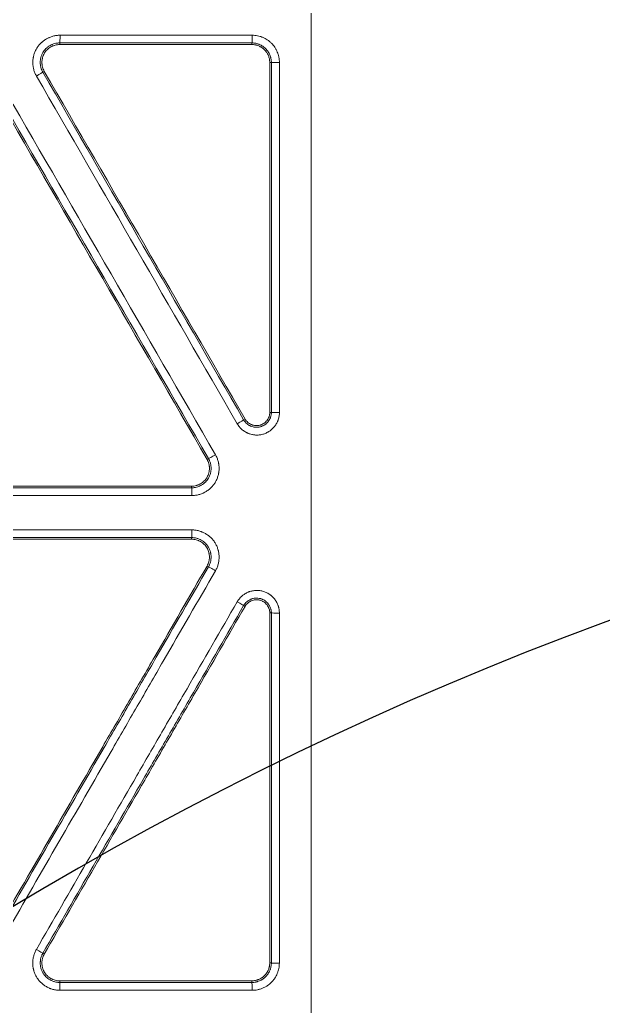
# Model space of a CAD drawing. Header units: inches. Extents: x 405346 to 489838, y -25612 to 14934.
# Drawn here: x 467474 to 467509.7, y 4109.3 to 4169.8 of the extents above; entities that cross this region are included whole.
import ezdxf

# ---------------------------------------------------------------- set-up
doc = ezdxf.new("R2010")
doc.units = ezdxf.units.IN
doc.header["$LTSCALE"] = 200
doc.header["$MEASUREMENT"] = 0
doc.linetypes.add('DH-HID2', pattern=[1.2, 0.8, -0.4])
doc.layers.add('FU-FURM', color=251, linetype='DH-HID2')
doc.layers.add('SS-EQ', color=2, linetype='Continuous', lineweight=20)

# ---------------------------------------------------------------- blocks, each defined once
blk = doc.blocks.new('FLLLL')
at = {"layer": 'FU-FURM'}
for centre, radius, start, end in [((467631.305, 3335.773), 213.601, 91.35671, 179.233), ((467638.62, 3329.457), 194.252, 91.35653, 179.23304)]:
    blk.add_arc(centre, radius, start, end, dxfattribs=at)
blk = doc.blocks.new('4way무풍')
at = {"layer": 'SS-EQ'}
for p, q in [((232.19, -153.066), (232.19, -153.166)), ((243.959, -153.166), (243.958, -153.066)), ((245.152, -154.261), (245.053, -154.261)), ((231.242, -154.808), (231.155, -154.858)), ((245.053, -175.705), (245.152, -175.705)), ((243.454, -176.161), (243.541, -176.111)), ((241.214, -178.582), (241.3, -178.532)), ((240.266, -180.323), (240.266, -180.223)), ((240.266, -183.474), (240.266, -183.374)), ((241.3, -185.166), (241.214, -185.116)), ((243.541, -187.587), (243.454, -187.537)), ((245.152, -187.992), (245.053, -187.992)), ((231.155, -208.84), (231.242, -208.89)), ((245.053, -209.437), (245.152, -209.437)), ((232.19, -210.531), (232.19, -210.631)), ((243.958, -210.631), (243.959, -210.531))]:
    blk.add_line(p, q, dxfattribs=at)
for centre, major_axis, ratio, start_param, end_param in [((232.189, -152.593), (0, -0.474), 0.038532, 0.034933, 1.564772), ((243.958, -152.593), (0, -0.474), 0.042454, 0.034938, 1.565655), ((245.625, -154.261), (-0.474, 0), 0.00511, 0.035003, 1.613742), ((230.745, -155.094), (-0.41, -0.237), 0.024396, 1.600449, 3.106676), ((245.626, -175.705), (0.474, 0), 0.006352, 3.176523, 4.753649), ((243.044, -176.397), (-0.41, -0.237), 0.025856, 1.602323, 3.106674), ((241.71, -178.295), (0.41, 0.237), 0.025736, 3.176511, 4.743216), ((240.266, -180.797), (0, 0.474), 0.038791, 4.705217, 6.248166), ((240.266, -182.901), (0, -0.474), 0.038586, 0.034933, 1.563466), ((241.71, -185.402), (0.41, -0.237), 0.013084, 1.53345, 3.106683), ((243.044, -187.3), (-0.41, 0.237), 0.013244, 3.176502, 4.67477), ((245.626, -187.992), (0.474, 0), 0.007142, 3.176614, 4.752515), ((230.745, -208.603), (0.41, -0.237), 0.000144, 0.034907, 1.5382), ((245.626, -209.437), (0.474, 0), 0.012099, 3.176854, 4.747566), ((232.189, -211.104), (0, 0.474), 0.028269, 4.695752, 6.247902), ((243.958, -211.105), (0, 0.474), 0.033675, 4.699032, 6.247826)]:
    blk.add_ellipse(centre, major_axis=major_axis, ratio=ratio, start_param=start_param, end_param=end_param, dxfattribs=at)
for points, knots in [([(346.359, 0), (346.359, -27.812), (346.359, -55.624), (346.359, -97.341), (346.359, -111.247), (346.359, -139.059), (346.359, -152.965), (346.359, -180.777), (346.359, -194.683), (346.359, -222.494), (346.359, -236.4), (346.359, -257.259), (346.358, -264.212), (346.359, -272.903), (346.359, -274.641), (346.359, -277.249), (346.359, -278.118), (346.358, -279.856), (346.358, -280.725), (346.358, -282.029), (346.358, -282.463), (346.358, -283.333), (346.359, -283.767), (346.359, -284.419), (346.359, -284.636), (346.359, -285.071), (346.358, -285.288), (346.355, -285.723), (346.353, -285.94), (346.346, -286.374), (346.341, -286.592), (346.322, -287.243), (346.305, -287.678), (346.262, -288.546), (346.236, -288.98), (346.174, -289.849), (346.138, -290.283), (346.078, -290.934), (346.057, -291.151), (346.012, -291.585), (345.894, -292.666), (345.748, -293.741), (345.479, -295.45), (345.327, -296.299), (344.817, -298.834), (344.407, -300.505), (343.687, -302.982), (343.172, -304.624), (342.294, -307.059), (341.638, -308.663), (341.119, -309.858), (340.941, -310.256), (340.714, -310.751), (340.668, -310.85), (340.576, -311.047), (340.437, -311.343), (339.919, -312.422), (339.029, -314.158), (338.177, -315.66), (336.854, -317.881), (335.912, -319.32), (334.41, -321.418), (333.379, -322.796), (331.741, -324.801), (330.589, -326.095), (329.702, -327.051), (329.403, -327.366), (329.024, -327.758), (328.947, -327.836), (328.795, -327.992), (328.566, -328.224), (327.719, -329.07), (326.303, -330.412), (324.35, -332.111), (322.332, -333.722), (320.944, -334.738), (319.535, -335.724), (318.819, -336.202), (317.367, -337.13), (315.893, -338.028), (314.376, -338.866), (313.222, -339.473), (312.835, -339.671), (312.249, -339.963), (312.054, -340.059), (311.662, -340.249), (309.896, -341.094), (308.103, -341.848), (305.68, -342.75), (304.055, -343.316), (302.408, -343.813), (299.923, -344.506), (298.245, -344.898), (295.697, -345.382), (294.842, -345.525), (293.766, -345.682), (293.551, -345.712), (293.12, -345.771), (292.903, -345.799), (292.254, -345.88), (291.821, -345.929), (290.523, -346.062), (289.657, -346.132), (288.357, -346.21), (287.924, -346.232), (287.057, -346.265), (286.624, -346.277), (285.974, -346.288), (285.757, -346.291), (285.323, -346.293), (285.107, -346.294), (284.673, -346.294), (284.456, -346.294), (284.023, -346.294), (283.806, -346.293), (283.156, -346.293), (282.722, -346.293), (281.855, -346.293), (281.421, -346.293), (280.121, -346.293), (279.253, -346.294), (277.519, -346.294), (276.652, -346.294), (274.051, -346.294), (272.316, -346.294), (267.113, -346.294), (263.645, -346.293), (256.708, -346.293), (253.239, -346.294), (242.833, -346.294), (235.896, -346.294), (222.022, -346.294), (215.084, -346.294), (194.273, -346.294), (180.399, -346.294), (152.65, -346.294), (138.775, -346.294), (111.027, -346.294), (97.152, -346.294), (69.404, -346.294), (55.529, -346.294), (34.718, -346.294), (27.78, -346.294), (13.906, -346.294), (6.969, -346.294), (0.032, -346.294)], [0, 0, 0, 0, 0.125, 0.125, 0.1875, 0.1875, 0.25, 0.25, 0.3125, 0.3125, 0.375, 0.375, 0.40625, 0.40625, 0.414063, 0.414063, 0.417969, 0.417969, 0.421875, 0.421875, 0.423828, 0.423828, 0.425781, 0.425781, 0.426758, 0.426758, 0.427734, 0.427734, 0.428711, 0.428711, 0.429688, 0.429688, 0.431641, 0.431641, 0.433594, 0.433594, 0.435547, 0.435547, 0.436523, 0.436523, 0.4375, 0.441406, 0.441406, 0.445313, 0.445313, 0.453125, 0.453125, 0.457031, 0.460938, 0.464844, 0.464844, 0.466797, 0.466797, 0.467285, 0.467285, 0.467773, 0.46875, 0.472656, 0.476563, 0.476563, 0.484375, 0.484375, 0.488281, 0.492188, 0.496094, 0.496094, 0.498047, 0.498047, 0.498535, 0.498535, 0.499023, 0.5, 0.503906, 0.507813, 0.511719, 0.515625, 0.515625, 0.519531, 0.519531, 0.523438, 0.527344, 0.527344, 0.529297, 0.529297, 0.530273, 0.530273, 0.53125, 0.539063, 0.539063, 0.542969, 0.546875, 0.546875, 0.554688, 0.554688, 0.558594, 0.558594, 0.55957, 0.55957, 0.560547, 0.560547, 0.5625, 0.5625, 0.566406, 0.566406, 0.568359, 0.568359, 0.570313, 0.570313, 0.571289, 0.571289, 0.572266, 0.572266, 0.573242, 0.573242, 0.574219, 0.574219, 0.576172, 0.576172, 0.578125, 0.578125, 0.582031, 0.582031, 0.585938, 0.585938, 0.59375, 0.59375, 0.609375, 0.609375, 0.625, 0.625, 0.65625, 0.65625, 0.6875, 0.6875, 0.75, 0.75, 0.8125, 0.8125, 0.875, 0.875, 0.9375, 0.9375, 0.96875, 0.96875, 1, 1, 1, 1]), ([(0.032, -345.099), (6.961, -345.099), (13.891, -345.099), (27.75, -345.099), (34.679, -345.099), (55.467, -345.099), (69.326, -345.098), (97.044, -345.098), (110.903, -345.097), (138.621, -345.096), (152.48, -345.096), (180.197, -345.094), (194.056, -345.092), (214.845, -345.09), (221.774, -345.089), (235.633, -345.086), (242.562, -345.085), (256.421, -345.082), (263.351, -345.081), (272.013, -345.079), (273.745, -345.079), (276.343, -345.079), (277.21, -345.078), (278.942, -345.078), (279.808, -345.077), (281.107, -345.076), (281.541, -345.076), (282.407, -345.076), (282.84, -345.076), (283.706, -345.076), (284.139, -345.076), (284.789, -345.074), (285.005, -345.074), (285.438, -345.071), (285.655, -345.069), (286.304, -345.06), (286.737, -345.049), (287.602, -345.017), (288.034, -344.997), (289.33, -344.922), (290.194, -344.853), (291.488, -344.722), (291.92, -344.673), (292.566, -344.593), (292.782, -344.566), (293.212, -344.508), (294.286, -344.358), (295.351, -344.18), (297.891, -343.699), (299.563, -343.307), (302.039, -342.615), (303.679, -342.118), (305.297, -341.551), (307.709, -340.648), (309.296, -339.976), (311.056, -339.138), (311.349, -338.996), (311.641, -338.853), (311.836, -338.756), (311.933, -338.707), (312.418, -338.464), (312.803, -338.265), (313.951, -337.656), (314.704, -337.236), (316.19, -336.364), (316.921, -335.913), (318.363, -334.982), (319.073, -334.502), (320.472, -333.511), (321.849, -332.491), (323.849, -330.872), (325.784, -329.163), (327.03, -327.964), (327.795, -327.195), (327.947, -327.041), (328.25, -326.729), (328.401, -326.573), (328.849, -326.102), (329.145, -325.785), (330.019, -324.826), (331.153, -323.527), (332.763, -321.515), (333.776, -320.132), (334.759, -318.728), (335.235, -318.016), (336.157, -316.57), (336.603, -315.837), (337.465, -314.35), (338.296, -312.842), (339.065, -311.291), (339.481, -310.406), (339.527, -310.308), (339.618, -310.111), (339.754, -309.815), (340.065, -309.123), (340.322, -308.527), (340.821, -307.331), (341.451, -305.727), (342.288, -303.291), (342.776, -301.648), (343.454, -299.169), (343.836, -297.496), (344.302, -294.959), (344.439, -294.108), (344.619, -292.825), (344.702, -292.181), (344.786, -291.427), (344.82, -291.104), (344.842, -290.888), (344.853, -290.779), (344.946, -289.807), (345.01, -288.942), (345.078, -287.644), (345.096, -287.212), (345.116, -286.563), (345.122, -286.347), (345.13, -285.914), (345.133, -285.698), (345.138, -285.266), (345.139, -285.049), (345.14, -284.617), (345.14, -284.4), (345.141, -283.752), (345.141, -283.319), (345.141, -282.67), (345.141, -282.454), (345.141, -282.021), (345.141, -281.805), (345.142, -281.156), (345.142, -280.724), (345.143, -279.426), (345.143, -278.561), (345.144, -276.831), (345.144, -275.966), (345.145, -273.37), (345.145, -271.64), (345.146, -262.989), (345.148, -256.069), (345.152, -235.306), (345.154, -221.465), (345.157, -193.782), (345.159, -179.94), (345.161, -152.257), (345.161, -138.416), (345.162, -110.732), (345.163, -69.208), (345.164, -27.683), (345.164, 0)], [0, 0, 0, 0, 0.03125, 0.03125, 0.0625, 0.0625, 0.125, 0.125, 0.1875, 0.1875, 0.25, 0.25, 0.3125, 0.3125, 0.34375, 0.34375, 0.375, 0.375, 0.40625, 0.40625, 0.414063, 0.414063, 0.417969, 0.417969, 0.421875, 0.421875, 0.423828, 0.423828, 0.425781, 0.425781, 0.427734, 0.427734, 0.428711, 0.428711, 0.429688, 0.429688, 0.431641, 0.431641, 0.433594, 0.433594, 0.4375, 0.4375, 0.439453, 0.439453, 0.44043, 0.44043, 0.441406, 0.445313, 0.445313, 0.453125, 0.453125, 0.457031, 0.460938, 0.460938, 0.46875, 0.46875, 0.469727, 0.470215, 0.470215, 0.470703, 0.470703, 0.472656, 0.472656, 0.476563, 0.476563, 0.480469, 0.480469, 0.484375, 0.484375, 0.488281, 0.492188, 0.496094, 0.5, 0.5, 0.500977, 0.500977, 0.501953, 0.501953, 0.503906, 0.503906, 0.507813, 0.511719, 0.515625, 0.515625, 0.519531, 0.519531, 0.523438, 0.523438, 0.527344, 0.53125, 0.53125, 0.531738, 0.531738, 0.532227, 0.533203, 0.535156, 0.535156, 0.539063, 0.542969, 0.546875, 0.546875, 0.554688, 0.554688, 0.558594, 0.558594, 0.560547, 0.561523, 0.562012, 0.562012, 0.5625, 0.5625, 0.566406, 0.566406, 0.568359, 0.568359, 0.569336, 0.569336, 0.570313, 0.570313, 0.571289, 0.571289, 0.572266, 0.572266, 0.574219, 0.574219, 0.575195, 0.575195, 0.576172, 0.576172, 0.578125, 0.578125, 0.582031, 0.582031, 0.585938, 0.585938, 0.59375, 0.59375, 0.625, 0.625, 0.6875, 0.6875, 0.75, 0.75, 0.8125, 0.8125, 0.875, 1, 1, 1, 1]), ([(247.586, -233.896), (247.586, -231.46), (247.586, -229.023), (247.586, -224.151), (247.586, -221.715), (247.586, -216.842), (247.586, -214.406), (247.586, -209.534), (247.586, -207.097), (247.586, -204.052), (247.586, -203.443), (247.586, -202.225), (247.586, -201.616), (247.586, -199.788), (247.586, -198.57), (247.586, -194.916), (247.586, -192.479), (247.586, -185.17), (247.586, -180.297), (247.586, -155.933), (247.586, -136.442), (247.586, -112.077), (247.586, -107.204), (247.586, -97.459), (247.586, -92.586), (247.586, -77.967), (247.586, -68.221), (247.586, -38.984), (247.586, -19.492), (247.586, 0)], [0, 0, 0, 0, 0.03125, 0.03125, 0.0625, 0.0625, 0.09375, 0.09375, 0.125, 0.125, 0.132812, 0.132812, 0.140625, 0.140625, 0.15625, 0.15625, 0.1875, 0.1875, 0.25, 0.25, 0.5, 0.5, 0.5625, 0.5625, 0.625, 0.625, 0.75, 0.75, 1, 1, 1, 1]), ([(230.763, -155.097), (230.726, -155.034), (230.694, -154.968), (230.639, -154.835), (230.616, -154.766), (230.588, -154.66), (230.58, -154.625), (230.57, -154.571), (230.566, -154.553), (230.561, -154.517), (230.558, -154.499), (230.546, -154.408), (230.537, -154.264), (230.546, -154.119), (230.558, -154.028), (230.561, -154.01), (230.567, -153.974), (230.57, -153.956), (230.58, -153.902), (230.588, -153.867), (230.616, -153.762), (230.639, -153.693), (230.68, -153.592), (230.695, -153.559), (230.727, -153.494), (230.745, -153.461), (230.8, -153.366), (230.881, -153.246), (230.977, -153.137), (231.041, -153.073), (231.054, -153.06), (231.081, -153.035), (231.095, -153.023), (231.136, -152.987), (231.165, -152.964), (231.251, -152.898), (231.311, -152.858), (231.406, -152.804), (231.454, -152.778), (231.503, -152.754), (231.536, -152.739), (231.553, -152.732), (231.638, -152.696), (231.775, -152.649), (231.917, -152.62), (232.025, -152.606), (232.061, -152.602), (232.134, -152.597), (232.171, -152.596), (232.208, -152.596)], [0, 0, 0, 0, 0.0625, 0.0625, 0.125, 0.125, 0.15625, 0.15625, 0.171875, 0.171875, 0.1875, 0.1875, 0.25, 0.3125, 0.3125, 0.328125, 0.328125, 0.34375, 0.34375, 0.375, 0.375, 0.4375, 0.4375, 0.46875, 0.46875, 0.5, 0.5, 0.5625, 0.625, 0.625, 0.640625, 0.640625, 0.65625, 0.65625, 0.6875, 0.6875, 0.75, 0.75, 0.78125, 0.796875, 0.796875, 0.8125, 0.8125, 0.875, 0.9375, 0.9375, 0.96875, 0.96875, 1, 1, 1, 1]), ([(243.978, -152.595), (244.088, -152.595), (244.196, -152.606), (244.356, -152.638), (244.408, -152.652), (244.487, -152.675), (244.513, -152.684), (244.565, -152.703), (244.59, -152.712), (244.716, -152.765), (244.812, -152.816), (244.926, -152.891), (244.948, -152.907), (244.992, -152.939), (245.014, -152.956), (245.078, -153.008), (245.118, -153.045), (245.233, -153.16), (245.302, -153.244), (245.378, -153.358), (245.393, -153.381), (245.421, -153.428), (245.434, -153.452), (245.473, -153.524), (245.519, -153.623), (245.556, -153.725), (245.58, -153.803), (245.588, -153.829), (245.601, -153.882), (245.607, -153.909), (245.635, -154.044), (245.646, -154.153), (245.646, -154.263)], [0, 0, 0, 0, 0.125, 0.125, 0.1875, 0.1875, 0.21875, 0.21875, 0.25, 0.25, 0.375, 0.375, 0.40625, 0.40625, 0.4375, 0.4375, 0.5, 0.5, 0.625, 0.625, 0.65625, 0.65625, 0.6875, 0.6875, 0.75, 0.8125, 0.8125, 0.84375, 0.84375, 0.875, 0.875, 1, 1, 1, 1]), ([(232.19, -153.066), (232.187, -153.066), (232.183, -153.066), (232.177, -153.066), (232.167, -153.067), (232.157, -153.067), (232.137, -153.067), (232.124, -153.068), (232.085, -153.071), (232.059, -153.073), (231.982, -153.084), (231.88, -153.105), (231.782, -153.139), (231.722, -153.164), (231.71, -153.169), (231.686, -153.18), (231.65, -153.197), (231.616, -153.216), (231.549, -153.254), (231.505, -153.283), (231.443, -153.33), (231.423, -153.347), (231.384, -153.381), (231.364, -153.399), (231.308, -153.454), (231.274, -153.493), (231.21, -153.575), (231.181, -153.618), (231.142, -153.686), (231.13, -153.709), (231.107, -153.756), (231.096, -153.78), (231.067, -153.852), (231.05, -153.901), (231.031, -153.976), (231.022, -154.014), (231.015, -154.053), (231.011, -154.079), (231.009, -154.092), (231.001, -154.157), (230.994, -154.261), (231.001, -154.364), (231.011, -154.442), (231.015, -154.468), (231.025, -154.52), (231.031, -154.545), (231.05, -154.621), (231.067, -154.67), (231.096, -154.742), (231.112, -154.777), (231.133, -154.818), (231.144, -154.838), (231.149, -154.847), (231.152, -154.852), (231.154, -154.855), (231.155, -154.858)], [0, 0, 0, 0, 0.003906, 0.003906, 0.007812, 0.015625, 0.015625, 0.03125, 0.03125, 0.0625, 0.0625, 0.125, 0.1875, 0.1875, 0.203125, 0.203125, 0.21875, 0.25, 0.25, 0.3125, 0.3125, 0.34375, 0.34375, 0.375, 0.375, 0.4375, 0.4375, 0.5, 0.5, 0.53125, 0.53125, 0.5625, 0.5625, 0.625, 0.625, 0.65625, 0.671875, 0.671875, 0.6875, 0.6875, 0.75, 0.8125, 0.8125, 0.84375, 0.84375, 0.875, 0.875, 0.9375, 0.9375, 0.96875, 0.984375, 0.992187, 0.996094, 0.996094, 1, 1, 1, 1]), ([(231.242, -154.808), (231.218, -154.766), (231.197, -154.723), (231.161, -154.634), (231.131, -154.544), (231.113, -154.451), (231.105, -154.391), (231.104, -154.379), (231.102, -154.355), (231.099, -154.32), (231.098, -154.284), (231.098, -154.212), (231.101, -154.165), (231.11, -154.094), (231.114, -154.07), (231.123, -154.023), (231.128, -154), (231.147, -153.93), (231.177, -153.84), (231.218, -153.755), (231.254, -153.692), (231.267, -153.672), (231.294, -153.632), (231.308, -153.613), (231.352, -153.557), (231.383, -153.521), (231.434, -153.471), (231.46, -153.447), (231.488, -153.424), (231.506, -153.409), (231.516, -153.401), (231.563, -153.365), (231.643, -153.312), (231.728, -153.27), (231.794, -153.242), (231.817, -153.234), (231.862, -153.218), (231.885, -153.211), (231.954, -153.192), (232, -153.182), (232.094, -153.17), (232.142, -153.166), (232.19, -153.166)], [0, 0, 0, 0, 0.0625, 0.0625, 0.125, 0.1875, 0.1875, 0.203125, 0.203125, 0.21875, 0.25, 0.25, 0.3125, 0.3125, 0.34375, 0.34375, 0.375, 0.375, 0.4375, 0.5, 0.5, 0.53125, 0.53125, 0.5625, 0.5625, 0.625, 0.625, 0.65625, 0.671875, 0.671875, 0.6875, 0.6875, 0.75, 0.8125, 0.8125, 0.84375, 0.84375, 0.875, 0.875, 0.9375, 0.9375, 1, 1, 1, 1]), ([(245.152, -154.261), (245.152, -154.258), (245.152, -154.256), (245.152, -154.251), (245.152, -154.243), (245.151, -154.226), (245.15, -154.192), (245.148, -154.163), (245.142, -154.104), (245.136, -154.065), (245.124, -154.007), (245.12, -153.988), (245.11, -153.95), (245.105, -153.931), (245.087, -153.875), (245.061, -153.802), (245.028, -153.732), (245, -153.68), (244.991, -153.663), (244.971, -153.629), (244.96, -153.612), (244.906, -153.531), (244.857, -153.471), (244.774, -153.388), (244.745, -153.362), (244.7, -153.325), (244.684, -153.313), (244.652, -153.29), (244.636, -153.278), (244.555, -153.225), (244.487, -153.188), (244.396, -153.151), (244.378, -153.144), (244.341, -153.13), (244.323, -153.124), (244.266, -153.107), (244.191, -153.088), (244.114, -153.076), (244.056, -153.07), (244.027, -153.068), (243.993, -153.067), (243.976, -153.066), (243.968, -153.066), (243.963, -153.066), (243.961, -153.066), (243.958, -153.066)], [0, 0, 0, 0, 0.003906, 0.003906, 0.007813, 0.015625, 0.03125, 0.0625, 0.0625, 0.125, 0.125, 0.15625, 0.15625, 0.1875, 0.1875, 0.25, 0.3125, 0.3125, 0.34375, 0.34375, 0.375, 0.375, 0.5, 0.5, 0.5625, 0.5625, 0.59375, 0.59375, 0.625, 0.625, 0.75, 0.75, 0.78125, 0.78125, 0.8125, 0.8125, 0.875, 0.9375, 0.9375, 0.96875, 0.984375, 0.992188, 0.996094, 0.996094, 1, 1, 1, 1]), ([(243.959, -153.166), (244.031, -153.166), (244.102, -153.174), (244.19, -153.192), (244.208, -153.196), (244.243, -153.204), (244.26, -153.209), (244.311, -153.225), (244.378, -153.249), (244.443, -153.28), (244.49, -153.305), (244.506, -153.314), (244.537, -153.332), (244.552, -153.342), (244.627, -153.391), (244.682, -153.436), (244.758, -153.512), (244.782, -153.539), (244.816, -153.58), (244.827, -153.595), (244.848, -153.624), (244.858, -153.638), (244.908, -153.713), (244.941, -153.776), (244.975, -153.859), (244.982, -153.875), (244.994, -153.909), (245, -153.926), (245.015, -153.978), (245.024, -154.013), (245.045, -154.117), (245.053, -154.188), (245.053, -154.261)], [0, 0, 0, 0, 0.125, 0.125, 0.15625, 0.15625, 0.1875, 0.1875, 0.25, 0.3125, 0.3125, 0.34375, 0.34375, 0.375, 0.375, 0.5, 0.5, 0.5625, 0.5625, 0.59375, 0.59375, 0.625, 0.625, 0.75, 0.75, 0.78125, 0.78125, 0.8125, 0.8125, 0.875, 0.875, 1, 1, 1, 1]), ([(245.645, -175.708), (245.645, -175.785), (245.639, -175.86), (245.614, -176.008), (245.596, -176.081), (245.565, -176.171), (245.559, -176.189), (245.545, -176.224), (245.538, -176.242), (245.515, -176.294), (245.499, -176.327), (245.446, -176.427), (245.405, -176.49), (245.348, -176.565), (245.336, -176.58), (245.311, -176.609), (245.299, -176.624), (245.261, -176.666), (245.234, -176.692), (245.152, -176.769), (245.093, -176.816), (245.014, -176.869), (244.998, -176.879), (244.966, -176.899), (244.95, -176.908), (244.9, -176.936), (244.866, -176.953), (244.764, -176.999), (244.693, -177.025), (244.584, -177.054), (244.546, -177.063), (244.472, -177.076), (244.435, -177.081), (244.322, -177.092), (244.247, -177.094), (244.153, -177.088), (244.134, -177.086), (244.096, -177.082), (244.078, -177.08), (244.021, -177.071), (243.984, -177.064), (243.874, -177.039), (243.803, -177.016), (243.716, -176.98), (243.698, -176.972), (243.664, -176.957), (243.647, -176.948), (243.596, -176.922), (243.563, -176.904), (243.467, -176.844), (243.407, -176.799), (243.336, -176.737), (243.322, -176.725), (243.295, -176.698), (243.281, -176.685), (243.241, -176.644), (243.216, -176.616), (243.144, -176.528), (243.101, -176.466), (243.063, -176.4)], [0, 0, 0, 0, 0.0625, 0.0625, 0.125, 0.125, 0.140625, 0.140625, 0.15625, 0.15625, 0.1875, 0.1875, 0.25, 0.25, 0.265625, 0.265625, 0.28125, 0.28125, 0.3125, 0.3125, 0.375, 0.375, 0.390625, 0.390625, 0.40625, 0.40625, 0.4375, 0.4375, 0.5, 0.5, 0.53125, 0.53125, 0.5625, 0.5625, 0.625, 0.625, 0.640625, 0.640625, 0.65625, 0.65625, 0.6875, 0.6875, 0.75, 0.75, 0.765625, 0.765625, 0.78125, 0.78125, 0.8125, 0.8125, 0.875, 0.875, 0.890625, 0.890625, 0.90625, 0.90625, 0.9375, 0.9375, 1, 1, 1, 1]), ([(243.454, -176.161), (243.456, -176.163), (243.457, -176.166), (243.461, -176.171), (243.465, -176.179), (243.477, -176.198), (243.487, -176.214), (243.509, -176.244), (243.539, -176.284), (243.572, -176.321), (243.607, -176.357), (243.625, -176.374), (243.681, -176.423), (243.72, -176.452), (243.783, -176.491), (243.805, -176.504), (243.838, -176.521), (243.849, -176.526), (243.872, -176.537), (243.883, -176.542), (243.941, -176.565), (243.988, -176.58), (244.06, -176.597), (244.084, -176.602), (244.134, -176.609), (244.159, -176.612), (244.233, -176.616), (244.282, -176.616), (244.356, -176.608), (244.38, -176.605), (244.429, -176.596), (244.454, -176.591), (244.526, -176.571), (244.572, -176.555), (244.64, -176.524), (244.673, -176.507), (244.705, -176.488), (244.726, -176.475), (244.737, -176.469), (244.789, -176.434), (244.828, -176.403), (244.882, -176.353), (244.908, -176.326), (244.932, -176.298), (244.948, -176.279), (244.956, -176.269), (244.994, -176.22), (245.021, -176.178), (245.056, -176.113), (245.072, -176.079), (245.086, -176.045), (245.095, -176.021), (245.099, -176.01), (245.119, -175.95), (245.131, -175.902), (245.144, -175.829), (245.148, -175.793), (245.151, -175.749), (245.152, -175.727), (245.152, -175.718), (245.152, -175.712), (245.152, -175.709), (245.152, -175.705)], [0, 0, 0, 0, 0.003906, 0.003906, 0.007812, 0.015625, 0.03125, 0.03125, 0.0625, 0.09375, 0.09375, 0.125, 0.125, 0.1875, 0.1875, 0.21875, 0.21875, 0.234375, 0.234375, 0.25, 0.25, 0.3125, 0.3125, 0.34375, 0.34375, 0.375, 0.375, 0.4375, 0.4375, 0.46875, 0.46875, 0.5, 0.5, 0.5625, 0.5625, 0.59375, 0.609375, 0.609375, 0.625, 0.625, 0.6875, 0.6875, 0.71875, 0.734375, 0.734375, 0.75, 0.75, 0.8125, 0.8125, 0.84375, 0.859375, 0.859375, 0.875, 0.875, 0.9375, 0.9375, 0.96875, 0.984375, 0.992187, 0.996094, 0.996094, 1, 1, 1, 1]), ([(245.053, -175.705), (245.053, -175.75), (245.049, -175.794), (245.038, -175.86), (245.034, -175.881), (245.023, -175.925), (245.016, -175.946), (244.995, -176.009), (244.978, -176.049), (244.946, -176.107), (244.935, -176.126), (244.917, -176.155), (244.911, -176.164), (244.898, -176.182), (244.892, -176.191), (244.858, -176.235), (244.828, -176.267), (244.78, -176.312), (244.763, -176.326), (244.728, -176.354), (244.71, -176.367), (244.655, -176.404), (244.617, -176.425), (244.556, -176.453), (244.536, -176.461), (244.494, -176.476), (244.473, -176.482), (244.409, -176.5), (244.365, -176.507), (244.3, -176.514), (244.278, -176.515), (244.234, -176.516), (244.211, -176.515), (244.145, -176.511), (244.101, -176.504), (244.037, -176.489), (244.005, -176.48), (243.974, -176.47), (243.953, -176.462), (243.943, -176.458), (243.891, -176.437), (243.852, -176.416), (243.796, -176.382), (243.769, -176.363), (243.743, -176.343), (243.726, -176.329), (243.717, -176.322), (243.675, -176.285), (243.614, -176.222), (243.564, -176.149), (243.541, -176.111)], [0, 0, 0, 0, 0.0625, 0.0625, 0.09375, 0.09375, 0.125, 0.125, 0.1875, 0.1875, 0.21875, 0.21875, 0.234375, 0.234375, 0.25, 0.25, 0.3125, 0.3125, 0.34375, 0.34375, 0.375, 0.375, 0.4375, 0.4375, 0.46875, 0.46875, 0.5, 0.5, 0.5625, 0.5625, 0.59375, 0.59375, 0.625, 0.625, 0.6875, 0.6875, 0.71875, 0.734375, 0.734375, 0.75, 0.75, 0.8125, 0.8125, 0.84375, 0.859375, 0.859375, 0.875, 0.875, 0.9375, 1, 1, 1, 1]), ([(241.729, -178.298), (241.765, -178.362), (241.797, -178.427), (241.852, -178.561), (241.875, -178.63), (241.903, -178.735), (241.911, -178.771), (241.922, -178.825), (241.925, -178.843), (241.931, -178.879), (241.934, -178.897), (241.945, -178.987), (241.954, -179.132), (241.945, -179.277), (241.934, -179.368), (241.931, -179.386), (241.925, -179.422), (241.922, -179.44), (241.911, -179.494), (241.903, -179.529), (241.875, -179.634), (241.852, -179.703), (241.811, -179.803), (241.796, -179.836), (241.764, -179.902), (241.747, -179.935), (241.692, -180.029), (241.611, -180.15), (241.515, -180.258), (241.45, -180.323), (241.437, -180.335), (241.41, -180.36), (241.397, -180.372), (241.355, -180.408), (241.327, -180.431), (241.24, -180.498), (241.18, -180.538), (241.086, -180.592), (241.038, -180.618), (240.988, -180.641), (240.955, -180.657), (240.938, -180.664), (240.854, -180.699), (240.717, -180.746), (240.575, -180.775), (240.467, -180.79), (240.431, -180.794), (240.357, -180.799), (240.321, -180.8), (240.284, -180.8)], [0, 0, 0, 0, 0.0625, 0.0625, 0.125, 0.125, 0.15625, 0.15625, 0.171875, 0.171875, 0.1875, 0.1875, 0.25, 0.3125, 0.3125, 0.328125, 0.328125, 0.34375, 0.34375, 0.375, 0.375, 0.4375, 0.4375, 0.46875, 0.46875, 0.5, 0.5, 0.5625, 0.625, 0.625, 0.640625, 0.640625, 0.65625, 0.65625, 0.6875, 0.6875, 0.75, 0.75, 0.78125, 0.796875, 0.796875, 0.8125, 0.8125, 0.875, 0.9375, 0.9375, 0.96875, 0.96875, 1, 1, 1, 1]), ([(240.266, -180.323), (240.27, -180.323), (240.273, -180.323), (240.279, -180.323), (240.289, -180.323), (240.299, -180.323), (240.319, -180.322), (240.332, -180.321), (240.371, -180.318), (240.397, -180.316), (240.474, -180.305), (240.576, -180.284), (240.674, -180.25), (240.734, -180.225), (240.746, -180.22), (240.77, -180.209), (240.805, -180.192), (240.84, -180.173), (240.907, -180.134), (240.95, -180.106), (241.012, -180.059), (241.032, -180.042), (241.072, -180.008), (241.091, -179.99), (241.147, -179.935), (241.216, -179.857), (241.274, -179.771), (241.313, -179.703), (241.325, -179.68), (241.348, -179.633), (241.359, -179.609), (241.388, -179.537), (241.405, -179.488), (241.424, -179.413), (241.433, -179.375), (241.44, -179.336), (241.444, -179.311), (241.446, -179.298), (241.454, -179.233), (241.461, -179.129), (241.454, -179.025), (241.444, -178.948), (241.44, -178.922), (241.43, -178.87), (241.424, -178.845), (241.405, -178.769), (241.388, -178.72), (241.359, -178.648), (241.343, -178.613), (241.322, -178.572), (241.311, -178.552), (241.307, -178.543), (241.303, -178.538), (241.302, -178.535), (241.3, -178.532)], [0, 0, 0, 0, 0.003906, 0.003906, 0.007813, 0.015625, 0.015625, 0.03125, 0.03125, 0.0625, 0.0625, 0.125, 0.1875, 0.1875, 0.203125, 0.203125, 0.21875, 0.25, 0.25, 0.3125, 0.3125, 0.34375, 0.34375, 0.375, 0.375, 0.4375, 0.5, 0.5, 0.53125, 0.53125, 0.5625, 0.5625, 0.625, 0.625, 0.65625, 0.671875, 0.671875, 0.6875, 0.6875, 0.75, 0.8125, 0.8125, 0.84375, 0.84375, 0.875, 0.875, 0.9375, 0.9375, 0.96875, 0.984375, 0.992187, 0.996094, 0.996094, 1, 1, 1, 1]), ([(241.214, -178.582), (241.238, -178.623), (241.259, -178.667), (241.295, -178.755), (241.325, -178.845), (241.344, -178.939), (241.351, -178.998), (241.352, -179.01), (241.355, -179.034), (241.358, -179.07), (241.359, -179.106), (241.359, -179.177), (241.356, -179.225), (241.347, -179.296), (241.343, -179.319), (241.334, -179.366), (241.328, -179.39), (241.31, -179.459), (241.28, -179.549), (241.238, -179.635), (241.202, -179.697), (241.189, -179.718), (241.162, -179.757), (241.148, -179.777), (241.105, -179.833), (241.073, -179.868), (241.023, -179.918), (240.996, -179.943), (240.969, -179.966), (240.95, -179.981), (240.941, -179.988), (240.893, -180.025), (240.814, -180.077), (240.728, -180.12), (240.662, -180.147), (240.64, -180.156), (240.594, -180.172), (240.572, -180.179), (240.503, -180.198), (240.456, -180.207), (240.362, -180.22), (240.315, -180.223), (240.266, -180.223)], [0, 0, 0, 0, 0.0625, 0.0625, 0.125, 0.1875, 0.1875, 0.203125, 0.203125, 0.21875, 0.25, 0.25, 0.3125, 0.3125, 0.34375, 0.34375, 0.375, 0.375, 0.4375, 0.5, 0.5, 0.53125, 0.53125, 0.5625, 0.5625, 0.625, 0.625, 0.65625, 0.671875, 0.671875, 0.6875, 0.6875, 0.75, 0.8125, 0.8125, 0.84375, 0.84375, 0.875, 0.875, 0.9375, 0.9375, 1, 1, 1, 1]), ([(214.692, -180.223), (215.757, -180.223), (216.823, -180.223), (218.955, -180.223), (220.02, -180.223), (223.218, -180.223), (225.349, -180.223), (231.743, -180.223), (236.005, -180.223), (240.266, -180.223)], [0, 0, 0, 0, 0.125, 0.125, 0.25, 0.25, 0.5, 0.5, 1, 1, 1, 1]), ([(214.692, -180.323), (216.823, -180.323), (218.955, -180.323), (222.152, -180.323), (223.217, -180.323), (225.349, -180.323), (226.414, -180.323), (231.742, -180.323), (236.005, -180.323), (240.266, -180.323)], [0, 0, 0, 0, 0.25, 0.25, 0.375, 0.375, 0.5, 0.5, 1, 1, 1, 1]), ([(240.284, -180.8), (236.022, -180.8), (231.759, -180.8), (226.43, -180.801), (225.364, -180.801), (223.232, -180.801), (222.166, -180.801), (220.035, -180.801), (218.969, -180.801), (216.837, -180.802), (215.771, -180.802), (214.705, -180.802)], [0, 0, 0, 0, 0.5, 0.5, 0.625, 0.625, 0.75, 0.75, 0.875, 0.875, 1, 1, 1, 1]), ([(214.705, -182.906), (216.837, -182.906), (218.968, -182.906), (221.633, -182.905), (222.166, -182.905), (223.232, -182.905), (223.765, -182.905), (225.364, -182.905), (226.43, -182.905), (231.759, -182.905), (236.021, -182.904), (240.284, -182.904)], [0, 0, 0, 0, 0.25, 0.25, 0.3125, 0.3125, 0.375, 0.375, 0.5, 0.5, 1, 1, 1, 1]), ([(240.284, -182.904), (240.357, -182.904), (240.43, -182.909), (240.573, -182.929), (240.644, -182.943), (240.749, -182.972), (240.784, -182.982), (240.836, -183), (240.853, -183.006), (240.888, -183.019), (240.905, -183.026), (240.989, -183.061), (241.118, -183.125), (241.239, -183.206), (241.312, -183.261), (241.326, -183.272), (241.355, -183.296), (241.397, -183.331), (241.437, -183.368), (241.514, -183.444), (241.562, -183.499), (241.628, -183.585), (241.65, -183.614), (241.69, -183.675), (241.71, -183.706), (241.765, -183.801), (241.828, -183.931), (241.875, -184.068), (241.898, -184.157), (241.902, -184.174), (241.91, -184.21), (241.914, -184.228), (241.925, -184.282), (241.931, -184.318), (241.945, -184.426), (241.949, -184.498), (241.949, -184.607), (241.948, -184.661), (241.943, -184.716), (241.94, -184.753), (241.938, -184.771), (241.926, -184.862), (241.898, -185.004), (241.853, -185.142), (241.811, -185.243), (241.796, -185.276), (241.764, -185.342), (241.747, -185.374), (241.728, -185.406)], [0, 0, 0, 0, 0.0625, 0.0625, 0.125, 0.125, 0.15625, 0.15625, 0.171875, 0.171875, 0.1875, 0.1875, 0.25, 0.3125, 0.3125, 0.328125, 0.328125, 0.34375, 0.375, 0.375, 0.4375, 0.4375, 0.46875, 0.46875, 0.5, 0.5, 0.5625, 0.625, 0.625, 0.640625, 0.640625, 0.65625, 0.65625, 0.6875, 0.6875, 0.75, 0.75, 0.78125, 0.796875, 0.796875, 0.8125, 0.8125, 0.875, 0.9375, 0.9375, 0.96875, 0.96875, 1, 1, 1, 1]), ([(240.266, -183.374), (236.005, -183.374), (231.742, -183.374), (226.414, -183.374), (225.349, -183.374), (223.75, -183.374), (223.217, -183.374), (222.152, -183.374), (221.619, -183.374), (218.955, -183.374), (216.823, -183.374), (214.692, -183.374)], [0, 0, 0, 0, 0.5, 0.5, 0.625, 0.625, 0.6875, 0.6875, 0.75, 0.75, 1, 1, 1, 1]), ([(240.266, -183.474), (236.005, -183.474), (231.743, -183.474), (226.415, -183.474), (225.349, -183.474), (223.218, -183.474), (222.152, -183.474), (218.955, -183.474), (216.823, -183.474), (214.692, -183.474)], [0, 0, 0, 0, 0.5, 0.5, 0.625, 0.625, 0.75, 0.75, 1, 1, 1, 1]), ([(241.3, -185.166), (241.302, -185.163), (241.303, -185.16), (241.306, -185.154), (241.311, -185.146), (241.316, -185.137), (241.325, -185.119), (241.331, -185.108), (241.349, -185.072), (241.359, -185.048), (241.389, -184.976), (241.421, -184.878), (241.441, -184.776), (241.449, -184.711), (241.451, -184.698), (241.453, -184.672), (241.454, -184.658), (241.456, -184.619), (241.457, -184.593), (241.457, -184.516), (241.454, -184.464), (241.444, -184.386), (241.44, -184.361), (241.432, -184.322), (241.43, -184.309), (241.424, -184.284), (241.421, -184.271), (241.404, -184.208), (241.388, -184.159), (241.349, -184.063), (241.326, -184.016), (241.286, -183.948), (241.272, -183.926), (241.243, -183.883), (241.228, -183.862), (241.18, -183.8), (241.146, -183.761), (241.091, -183.707), (241.062, -183.68), (241.032, -183.655), (241.012, -183.639), (241.001, -183.63), (240.949, -183.591), (240.863, -183.533), (240.77, -183.487), (240.698, -183.457), (240.674, -183.448), (240.624, -183.431), (240.599, -183.423), (240.524, -183.402), (240.473, -183.392), (240.396, -183.382), (240.358, -183.378), (240.312, -183.375), (240.289, -183.375), (240.279, -183.374), (240.273, -183.374), (240.27, -183.374), (240.266, -183.374)], [0, 0, 0, 0, 0.003906, 0.003906, 0.007813, 0.015625, 0.015625, 0.03125, 0.03125, 0.0625, 0.0625, 0.125, 0.1875, 0.1875, 0.203125, 0.203125, 0.21875, 0.21875, 0.25, 0.25, 0.3125, 0.3125, 0.34375, 0.34375, 0.359375, 0.359375, 0.375, 0.375, 0.4375, 0.4375, 0.5, 0.5, 0.53125, 0.53125, 0.5625, 0.5625, 0.625, 0.625, 0.65625, 0.671875, 0.671875, 0.6875, 0.6875, 0.75, 0.8125, 0.8125, 0.84375, 0.84375, 0.875, 0.875, 0.9375, 0.9375, 0.96875, 0.984375, 0.992188, 0.996094, 0.996094, 1, 1, 1, 1]), ([(240.266, -183.474), (240.315, -183.474), (240.363, -183.478), (240.457, -183.491), (240.55, -183.51), (240.64, -183.541), (240.707, -183.569), (240.728, -183.579), (240.771, -183.6), (240.792, -183.611), (240.854, -183.647), (240.894, -183.673), (240.95, -183.716), (240.969, -183.731), (241.005, -183.763), (241.023, -183.779), (241.074, -183.83), (241.137, -183.901), (241.19, -183.98), (241.226, -184.042), (241.237, -184.063), (241.258, -184.106), (241.268, -184.128), (241.295, -184.194), (241.31, -184.239), (241.328, -184.308), (241.336, -184.343), (241.342, -184.378), (241.346, -184.402), (241.348, -184.414), (241.355, -184.474), (241.361, -184.569), (241.355, -184.664), (241.346, -184.735), (241.343, -184.759), (241.333, -184.806), (241.328, -184.829), (241.31, -184.898), (241.295, -184.943), (241.259, -185.031), (241.238, -185.074), (241.214, -185.116)], [0, 0, 0, 0, 0.0625, 0.0625, 0.125, 0.1875, 0.1875, 0.21875, 0.21875, 0.25, 0.25, 0.3125, 0.3125, 0.34375, 0.34375, 0.375, 0.375, 0.4375, 0.5, 0.5, 0.53125, 0.53125, 0.5625, 0.5625, 0.625, 0.625, 0.65625, 0.671875, 0.671875, 0.6875, 0.6875, 0.75, 0.8125, 0.8125, 0.84375, 0.84375, 0.875, 0.875, 0.9375, 0.9375, 1, 1, 1, 1]), ([(228.427, -207.264), (229.492, -205.419), (230.558, -203.573), (232.689, -199.881), (233.755, -198.036), (235.087, -195.728), (235.353, -195.267), (235.886, -194.344), (236.153, -193.883), (236.685, -192.96), (236.952, -192.498), (237.485, -191.576), (237.751, -191.114), (239.083, -188.807), (240.149, -186.962), (241.214, -185.116)], [0, 0, 0, 0, 0.25, 0.25, 0.5, 0.5, 0.5625, 0.5625, 0.625, 0.625, 0.6875, 0.6875, 0.75, 0.75, 1, 1, 1, 1]), ([(228.513, -207.314), (229.578, -205.468), (230.644, -203.622), (232.775, -199.931), (233.841, -198.085), (235.173, -195.778), (235.439, -195.317), (235.972, -194.394), (236.239, -193.932), (236.771, -193.009), (237.038, -192.548), (237.57, -191.625), (237.837, -191.164), (239.169, -188.857), (240.234, -187.011), (241.3, -185.166)], [0, 0, 0, 0, 0.25, 0.25, 0.5, 0.5, 0.5625, 0.5625, 0.625, 0.625, 0.6875, 0.6875, 0.75, 0.75, 1, 1, 1, 1]), ([(241.728, -185.406), (240.662, -187.252), (239.596, -189.098), (238.264, -191.405), (237.997, -191.867), (237.464, -192.79), (237.198, -193.251), (236.665, -194.174), (236.398, -194.636), (235.865, -195.559), (235.599, -196.02), (234.266, -198.328), (233.2, -200.174), (231.068, -203.866), (230.002, -205.712), (228.936, -207.558)], [0, 0, 0, 0, 0.25, 0.25, 0.3125, 0.3125, 0.375, 0.375, 0.4375, 0.4375, 0.5, 0.5, 0.75, 0.75, 1, 1, 1, 1]), ([(243.063, -187.304), (243.101, -187.238), (243.144, -187.176), (243.239, -187.06), (243.291, -187.006), (243.363, -186.943), (243.377, -186.931), (243.407, -186.907), (243.422, -186.896), (243.467, -186.862), (243.498, -186.841), (243.594, -186.781), (243.661, -186.747), (243.748, -186.71), (243.766, -186.703), (243.802, -186.69), (243.82, -186.684), (243.874, -186.667), (243.91, -186.657), (244.02, -186.631), (244.094, -186.62), (244.188, -186.614), (244.207, -186.613), (244.245, -186.612), (244.264, -186.612), (244.321, -186.613), (244.359, -186.615), (244.471, -186.626), (244.545, -186.639), (244.654, -186.669), (244.691, -186.68), (244.762, -186.705), (244.797, -186.72), (244.9, -186.766), (244.965, -186.803), (245.044, -186.855), (245.059, -186.866), (245.09, -186.888), (245.105, -186.9), (245.15, -186.935), (245.179, -186.959), (245.261, -187.036), (245.311, -187.092), (245.369, -187.167), (245.38, -187.182), (245.402, -187.213), (245.413, -187.229), (245.444, -187.277), (245.463, -187.309), (245.516, -187.409), (245.546, -187.478), (245.577, -187.567), (245.582, -187.585), (245.593, -187.621), (245.598, -187.64), (245.612, -187.695), (245.62, -187.732), (245.638, -187.844), (245.645, -187.919), (245.645, -187.995)], [0, 0, 0, 0, 0.0625, 0.0625, 0.125, 0.125, 0.140625, 0.140625, 0.15625, 0.15625, 0.1875, 0.1875, 0.25, 0.25, 0.265625, 0.265625, 0.28125, 0.28125, 0.3125, 0.3125, 0.375, 0.375, 0.390625, 0.390625, 0.40625, 0.40625, 0.4375, 0.4375, 0.5, 0.5, 0.53125, 0.53125, 0.5625, 0.5625, 0.625, 0.625, 0.640625, 0.640625, 0.65625, 0.65625, 0.6875, 0.6875, 0.75, 0.75, 0.765625, 0.765625, 0.78125, 0.78125, 0.8125, 0.8125, 0.875, 0.875, 0.890625, 0.890625, 0.90625, 0.90625, 0.9375, 0.9375, 1, 1, 1, 1]), ([(230.759, -208.61), (231.784, -206.835), (232.809, -205.059), (234.86, -201.508), (235.885, -199.732), (237.423, -197.069), (237.936, -196.181), (238.705, -194.85), (238.961, -194.406), (239.474, -193.518), (239.73, -193.074), (241.012, -190.855), (242.037, -189.079), (243.063, -187.304)], [0, 0, 0, 0, 0.25, 0.25, 0.5, 0.5, 0.625, 0.625, 0.6875, 0.6875, 0.75, 0.75, 1, 1, 1, 1]), ([(245.152, -187.992), (245.152, -187.989), (245.152, -187.986), (245.152, -187.98), (245.152, -187.97), (245.151, -187.948), (245.15, -187.93), (245.147, -187.893), (245.141, -187.843), (245.131, -187.794), (245.118, -187.746), (245.111, -187.722), (245.087, -187.652), (245.067, -187.606), (245.032, -187.541), (245.02, -187.519), (245, -187.488), (244.993, -187.477), (244.978, -187.457), (244.971, -187.447), (244.933, -187.398), (244.9, -187.361), (244.845, -187.311), (244.827, -187.295), (244.797, -187.271), (244.787, -187.264), (244.767, -187.249), (244.757, -187.242), (244.705, -187.208), (244.662, -187.184), (244.595, -187.153), (244.572, -187.144), (244.525, -187.127), (244.501, -187.119), (244.429, -187.1), (244.38, -187.092), (244.307, -187.084), (244.282, -187.083), (244.232, -187.082), (244.207, -187.083), (244.133, -187.088), (244.084, -187.095), (244.012, -187.112), (243.976, -187.121), (243.941, -187.134), (243.917, -187.142), (243.905, -187.147), (243.848, -187.171), (243.804, -187.193), (243.741, -187.232), (243.71, -187.253), (243.681, -187.276), (243.662, -187.292), (243.652, -187.3), (243.605, -187.341), (243.57, -187.377), (243.523, -187.434), (243.501, -187.463), (243.477, -187.5), (243.465, -187.518), (243.461, -187.526), (243.457, -187.532), (243.456, -187.534), (243.454, -187.537)], [0, 0, 0, 0, 0.003906, 0.003906, 0.007813, 0.015625, 0.03125, 0.03125, 0.0625, 0.09375, 0.09375, 0.125, 0.125, 0.1875, 0.1875, 0.21875, 0.21875, 0.234375, 0.234375, 0.25, 0.25, 0.3125, 0.3125, 0.34375, 0.34375, 0.359375, 0.359375, 0.375, 0.375, 0.4375, 0.4375, 0.46875, 0.46875, 0.5, 0.5, 0.5625, 0.5625, 0.59375, 0.59375, 0.625, 0.625, 0.6875, 0.6875, 0.71875, 0.734375, 0.734375, 0.75, 0.75, 0.8125, 0.8125, 0.84375, 0.859375, 0.859375, 0.875, 0.875, 0.9375, 0.9375, 0.96875, 0.984375, 0.992188, 0.996094, 0.996094, 1, 1, 1, 1]), ([(243.541, -187.587), (243.564, -187.549), (243.589, -187.512), (243.631, -187.461), (243.646, -187.445), (243.677, -187.413), (243.693, -187.397), (243.743, -187.354), (243.778, -187.327), (243.835, -187.292), (243.854, -187.282), (243.883, -187.266), (243.893, -187.261), (243.914, -187.252), (243.924, -187.248), (243.975, -187.227), (244.017, -187.213), (244.081, -187.198), (244.103, -187.194), (244.147, -187.188), (244.169, -187.186), (244.235, -187.181), (244.279, -187.182), (244.345, -187.188), (244.366, -187.191), (244.41, -187.199), (244.432, -187.204), (244.496, -187.221), (244.537, -187.236), (244.597, -187.264), (244.617, -187.274), (244.656, -187.295), (244.675, -187.307), (244.73, -187.344), (244.765, -187.371), (244.813, -187.416), (244.836, -187.44), (244.858, -187.465), (244.872, -187.482), (244.879, -187.491), (244.913, -187.535), (244.937, -187.572), (244.968, -187.63), (244.977, -187.65), (244.995, -187.69), (245.003, -187.711), (245.024, -187.774), (245.046, -187.86), (245.053, -187.948), (245.053, -187.992)], [0, 0, 0, 0, 0.0625, 0.0625, 0.09375, 0.09375, 0.125, 0.125, 0.1875, 0.1875, 0.21875, 0.21875, 0.234375, 0.234375, 0.25, 0.25, 0.3125, 0.3125, 0.34375, 0.34375, 0.375, 0.375, 0.4375, 0.4375, 0.46875, 0.46875, 0.5, 0.5, 0.5625, 0.5625, 0.59375, 0.59375, 0.625, 0.625, 0.6875, 0.6875, 0.71875, 0.734375, 0.734375, 0.75, 0.75, 0.8125, 0.8125, 0.84375, 0.84375, 0.875, 0.875, 0.9375, 1, 1, 1, 1]), ([(243.454, -187.537), (242.429, -189.312), (241.405, -191.087), (240.123, -193.306), (239.867, -193.75), (239.355, -194.638), (239.099, -195.081), (238.33, -196.413), (237.817, -197.3), (236.28, -199.963), (235.255, -201.738), (233.205, -205.289), (232.18, -207.064), (231.155, -208.84)], [0, 0, 0, 0, 0.25, 0.25, 0.3125, 0.3125, 0.375, 0.375, 0.5, 0.5, 0.75, 0.75, 1, 1, 1, 1]), ([(243.541, -187.587), (242.517, -189.362), (241.492, -191.138), (240.211, -193.356), (239.954, -193.8), (239.442, -194.688), (239.186, -195.132), (238.673, -196.019), (238.417, -196.463), (237.904, -197.351), (237.648, -197.794), (236.367, -200.013), (235.342, -201.789), (233.292, -205.339), (232.267, -207.115), (231.242, -208.89)], [0, 0, 0, 0, 0.25, 0.25, 0.3125, 0.3125, 0.375, 0.375, 0.4375, 0.4375, 0.5, 0.5, 0.75, 0.75, 1, 1, 1, 1]), ([(245.053, -187.992), (245.053, -191.566), (245.053, -195.141), (245.053, -199.608), (245.053, -200.502), (245.053, -202.289), (245.053, -203.182), (245.053, -205.863), (245.053, -207.65), (245.053, -209.437)], [0, 0, 0, 0, 0.5, 0.5, 0.625, 0.625, 0.75, 0.75, 1, 1, 1, 1]), ([(245.152, -209.437), (245.152, -207.65), (245.152, -205.863), (245.152, -203.182), (245.152, -202.289), (245.152, -200.949), (245.152, -200.502), (245.152, -199.608), (245.152, -199.161), (245.152, -195.141), (245.152, -191.566), (245.152, -187.992)], [0, 0, 0, 0, 0.25, 0.25, 0.375, 0.375, 0.4375, 0.4375, 0.5, 0.5, 1, 1, 1, 1]), ([(245.645, -187.995), (245.644, -191.57), (245.644, -195.145), (245.644, -199.166), (245.644, -199.613), (245.644, -200.506), (245.644, -200.953), (245.644, -202.294), (245.644, -203.187), (245.643, -205.868), (245.643, -207.655), (245.642, -209.443)], [0, 0, 0, 0, 0.5, 0.5, 0.5625, 0.5625, 0.625, 0.625, 0.75, 0.75, 1, 1, 1, 1]), ([(232.203, -211.112), (232.129, -211.112), (232.057, -211.107), (231.913, -211.088), (231.842, -211.074), (231.737, -211.045), (231.702, -211.034), (231.65, -211.017), (231.633, -211.01), (231.599, -210.997), (231.582, -210.991), (231.498, -210.956), (231.368, -210.891), (231.247, -210.811), (231.175, -210.755), (231.16, -210.744), (231.132, -210.721), (231.09, -210.686), (231.05, -210.649), (230.973, -210.572), (230.925, -210.518), (230.858, -210.432), (230.837, -210.402), (230.796, -210.342), (230.777, -210.311), (230.722, -210.216), (230.658, -210.085), (230.612, -209.948), (230.589, -209.86), (230.585, -209.842), (230.576, -209.806), (230.573, -209.788), (230.562, -209.735), (230.556, -209.699), (230.542, -209.591), (230.538, -209.518), (230.538, -209.409), (230.539, -209.355), (230.544, -209.3), (230.547, -209.264), (230.549, -209.246), (230.561, -209.155), (230.589, -209.012), (230.634, -208.875), (230.676, -208.774), (230.691, -208.741), (230.723, -208.675), (230.74, -208.642), (230.759, -208.61)], [0, 0, 0, 0, 0.0625, 0.0625, 0.125, 0.125, 0.15625, 0.15625, 0.171875, 0.171875, 0.1875, 0.1875, 0.25, 0.3125, 0.3125, 0.328125, 0.328125, 0.34375, 0.375, 0.375, 0.4375, 0.4375, 0.46875, 0.46875, 0.5, 0.5, 0.5625, 0.625, 0.625, 0.640625, 0.640625, 0.65625, 0.65625, 0.6875, 0.6875, 0.75, 0.75, 0.78125, 0.796875, 0.796875, 0.8125, 0.8125, 0.875, 0.9375, 0.9375, 0.96875, 0.96875, 1, 1, 1, 1]), ([(231.155, -208.84), (231.154, -208.842), (231.152, -208.845), (231.149, -208.851), (231.144, -208.86), (231.139, -208.868), (231.13, -208.886), (231.124, -208.897), (231.107, -208.933), (231.096, -208.957), (231.067, -209.029), (231.034, -209.127), (231.014, -209.23), (231.006, -209.295), (231.005, -209.308), (231.002, -209.334), (231.001, -209.347), (230.999, -209.386), (230.998, -209.412), (230.998, -209.49), (231.001, -209.542), (231.011, -209.619), (231.015, -209.645), (231.025, -209.696), (231.031, -209.722), (231.051, -209.798), (231.067, -209.847), (231.107, -209.943), (231.129, -209.989), (231.169, -210.057), (231.183, -210.08), (231.212, -210.123), (231.227, -210.144), (231.275, -210.205), (231.309, -210.244), (231.365, -210.299), (231.393, -210.325), (231.423, -210.35), (231.444, -210.367), (231.454, -210.375), (231.506, -210.415), (231.593, -210.472), (231.686, -210.518), (231.758, -210.548), (231.782, -210.558), (231.832, -210.575), (231.857, -210.583), (231.932, -210.603), (231.983, -210.613), (232.06, -210.624), (232.099, -210.628), (232.144, -210.63), (232.167, -210.631), (232.177, -210.631), (232.183, -210.631), (232.187, -210.631), (232.19, -210.631)], [0, 0, 0, 0, 0.003906, 0.003906, 0.007812, 0.015625, 0.015625, 0.03125, 0.03125, 0.0625, 0.0625, 0.125, 0.1875, 0.1875, 0.203125, 0.203125, 0.21875, 0.21875, 0.25, 0.25, 0.3125, 0.3125, 0.34375, 0.34375, 0.375, 0.375, 0.4375, 0.4375, 0.5, 0.5, 0.53125, 0.53125, 0.5625, 0.5625, 0.625, 0.625, 0.65625, 0.671875, 0.671875, 0.6875, 0.6875, 0.75, 0.8125, 0.8125, 0.84375, 0.84375, 0.875, 0.875, 0.9375, 0.9375, 0.96875, 0.984375, 0.992188, 0.996094, 0.996094, 1, 1, 1, 1]), ([(232.19, -210.531), (232.142, -210.531), (232.094, -210.528), (231.999, -210.515), (231.906, -210.496), (231.816, -210.465), (231.75, -210.437), (231.728, -210.427), (231.685, -210.406), (231.664, -210.395), (231.602, -210.359), (231.563, -210.333), (231.506, -210.289), (231.487, -210.274), (231.451, -210.243), (231.434, -210.226), (231.383, -210.176), (231.32, -210.105), (231.266, -210.026), (231.23, -209.964), (231.219, -209.942), (231.198, -209.899), (231.188, -209.877), (231.161, -209.811), (231.146, -209.766), (231.128, -209.698), (231.12, -209.663), (231.114, -209.627), (231.11, -209.604), (231.109, -209.592), (231.101, -209.532), (231.095, -209.437), (231.101, -209.342), (231.11, -209.271), (231.114, -209.247), (231.123, -209.2), (231.128, -209.177), (231.146, -209.108), (231.161, -209.062), (231.197, -208.974), (231.218, -208.932), (231.242, -208.89)], [0, 0, 0, 0, 0.0625, 0.0625, 0.125, 0.1875, 0.1875, 0.21875, 0.21875, 0.25, 0.25, 0.3125, 0.3125, 0.34375, 0.34375, 0.375, 0.375, 0.4375, 0.5, 0.5, 0.53125, 0.53125, 0.5625, 0.5625, 0.625, 0.625, 0.65625, 0.671875, 0.671875, 0.6875, 0.6875, 0.75, 0.8125, 0.8125, 0.84375, 0.84375, 0.875, 0.875, 0.9375, 0.9375, 1, 1, 1, 1]), ([(243.958, -210.631), (243.961, -210.631), (243.963, -210.631), (243.968, -210.631), (243.976, -210.631), (243.993, -210.631), (244.027, -210.629), (244.056, -210.627), (244.115, -210.621), (244.153, -210.615), (244.211, -210.603), (244.23, -210.599), (244.268, -210.589), (244.287, -210.584), (244.343, -210.567), (244.416, -210.54), (244.487, -210.507), (244.538, -210.479), (244.555, -210.47), (244.589, -210.45), (244.606, -210.439), (244.687, -210.385), (244.748, -210.336), (244.83, -210.254), (244.856, -210.225), (244.894, -210.179), (244.906, -210.163), (244.929, -210.132), (244.94, -210.116), (244.994, -210.034), (245.03, -209.966), (245.068, -209.876), (245.075, -209.857), (245.088, -209.82), (245.094, -209.801), (245.111, -209.745), (245.131, -209.67), (245.142, -209.593), (245.148, -209.535), (245.15, -209.506), (245.152, -209.471), (245.152, -209.454), (245.152, -209.447), (245.152, -209.442), (245.152, -209.439), (245.152, -209.437)], [0, 0, 0, 0, 0.003906, 0.003906, 0.007812, 0.015625, 0.03125, 0.0625, 0.0625, 0.125, 0.125, 0.15625, 0.15625, 0.1875, 0.1875, 0.25, 0.3125, 0.3125, 0.34375, 0.34375, 0.375, 0.375, 0.5, 0.5, 0.5625, 0.5625, 0.59375, 0.59375, 0.625, 0.625, 0.75, 0.75, 0.78125, 0.78125, 0.8125, 0.8125, 0.875, 0.9375, 0.9375, 0.96875, 0.984375, 0.992187, 0.996094, 0.996094, 1, 1, 1, 1]), ([(245.053, -209.437), (245.053, -209.509), (245.046, -209.581), (245.028, -209.669), (245.024, -209.687), (245.015, -209.721), (245.01, -209.739), (244.994, -209.79), (244.97, -209.857), (244.94, -209.922), (244.914, -209.969), (244.905, -209.985), (244.887, -210.016), (244.877, -210.031), (244.828, -210.106), (244.783, -210.161), (244.707, -210.236), (244.68, -210.26), (244.638, -210.294), (244.624, -210.306), (244.595, -210.327), (244.581, -210.337), (244.506, -210.386), (244.443, -210.42), (244.36, -210.454), (244.344, -210.46), (244.31, -210.473), (244.293, -210.478), (244.241, -210.494), (244.206, -210.503), (244.102, -210.524), (244.031, -210.531), (243.959, -210.531)], [0, 0, 0, 0, 0.125, 0.125, 0.15625, 0.15625, 0.1875, 0.1875, 0.25, 0.3125, 0.3125, 0.34375, 0.34375, 0.375, 0.375, 0.5, 0.5, 0.5625, 0.5625, 0.59375, 0.59375, 0.625, 0.625, 0.75, 0.75, 0.78125, 0.78125, 0.8125, 0.8125, 0.875, 0.875, 1, 1, 1, 1]), ([(245.642, -209.443), (245.642, -209.553), (245.631, -209.661), (245.599, -209.821), (245.586, -209.873), (245.562, -209.952), (245.553, -209.978), (245.535, -210.03), (245.525, -210.055), (245.472, -210.182), (245.421, -210.277), (245.346, -210.391), (245.33, -210.413), (245.298, -210.457), (245.281, -210.479), (245.229, -210.543), (245.119, -210.664), (244.993, -210.767), (244.879, -210.843), (244.856, -210.858), (244.809, -210.886), (244.785, -210.9), (244.712, -210.938), (244.614, -210.984), (244.512, -211.021), (244.434, -211.045), (244.407, -211.053), (244.354, -211.066), (244.327, -211.072), (244.193, -211.1), (244.084, -211.111), (243.974, -211.111)], [0, 0, 0, 0, 0.125, 0.125, 0.1875, 0.1875, 0.21875, 0.21875, 0.25, 0.25, 0.375, 0.375, 0.40625, 0.40625, 0.4375, 0.4375, 0.5, 0.625, 0.625, 0.65625, 0.65625, 0.6875, 0.6875, 0.75, 0.8125, 0.8125, 0.84375, 0.84375, 0.875, 0.875, 1, 1, 1, 1])]:
    blk.add_open_spline(points, degree=3, knots=knots, dxfattribs=at)
for points in [[(232.208, -152.596), (236.131, -152.595), (240.055, -152.595), (243.978, -152.595)], [(243.958, -153.066), (240.036, -153.066), (236.113, -153.066), (232.19, -153.066)], [(243.959, -153.166), (240.036, -153.166), (236.113, -153.166), (232.19, -153.166)], [(245.053, -154.261), (245.053, -161.409), (245.053, -168.557), (245.053, -175.705)], [(245.152, -175.705), (245.152, -168.557), (245.152, -161.409), (245.152, -154.261)], [(245.646, -154.263), (245.646, -161.411), (245.645, -168.56), (245.645, -175.708)], [(243.063, -176.4), (238.963, -169.299), (234.863, -162.198), (230.763, -155.097)], [(231.155, -154.858), (235.255, -161.959), (239.355, -169.06), (243.454, -176.161)], [(231.242, -154.808), (235.342, -161.909), (239.442, -169.01), (243.541, -176.111)], [(241.214, -178.582), (236.952, -171.199), (232.689, -163.816), (228.427, -156.433)], [(241.3, -178.532), (237.038, -171.149), (232.775, -163.767), (228.513, -156.384)], [(228.94, -156.15), (233.203, -163.533), (237.466, -170.915), (241.729, -178.298)], [(232.19, -210.531), (234.152, -210.531), (238.075, -210.531), (241.997, -210.531), (243.959, -210.531)], [(232.19, -210.631), (234.152, -210.631), (238.075, -210.631), (241.997, -210.631), (243.958, -210.631)], [(243.974, -211.111), (242.012, -211.111), (238.089, -211.112), (234.165, -211.112), (232.203, -211.112)]]:
    blk.add_open_spline(points, degree=3, dxfattribs=at)

msp = doc.modelspace()

# ---------------------------------------------------------------- block references
for name, p in [('FLLLL', (-47.5, 596.663)), ('4way무풍', (467244.268, 4321.426))]:
    msp.add_blockref(name, p)

doc.saveas('drawing.dxf')
